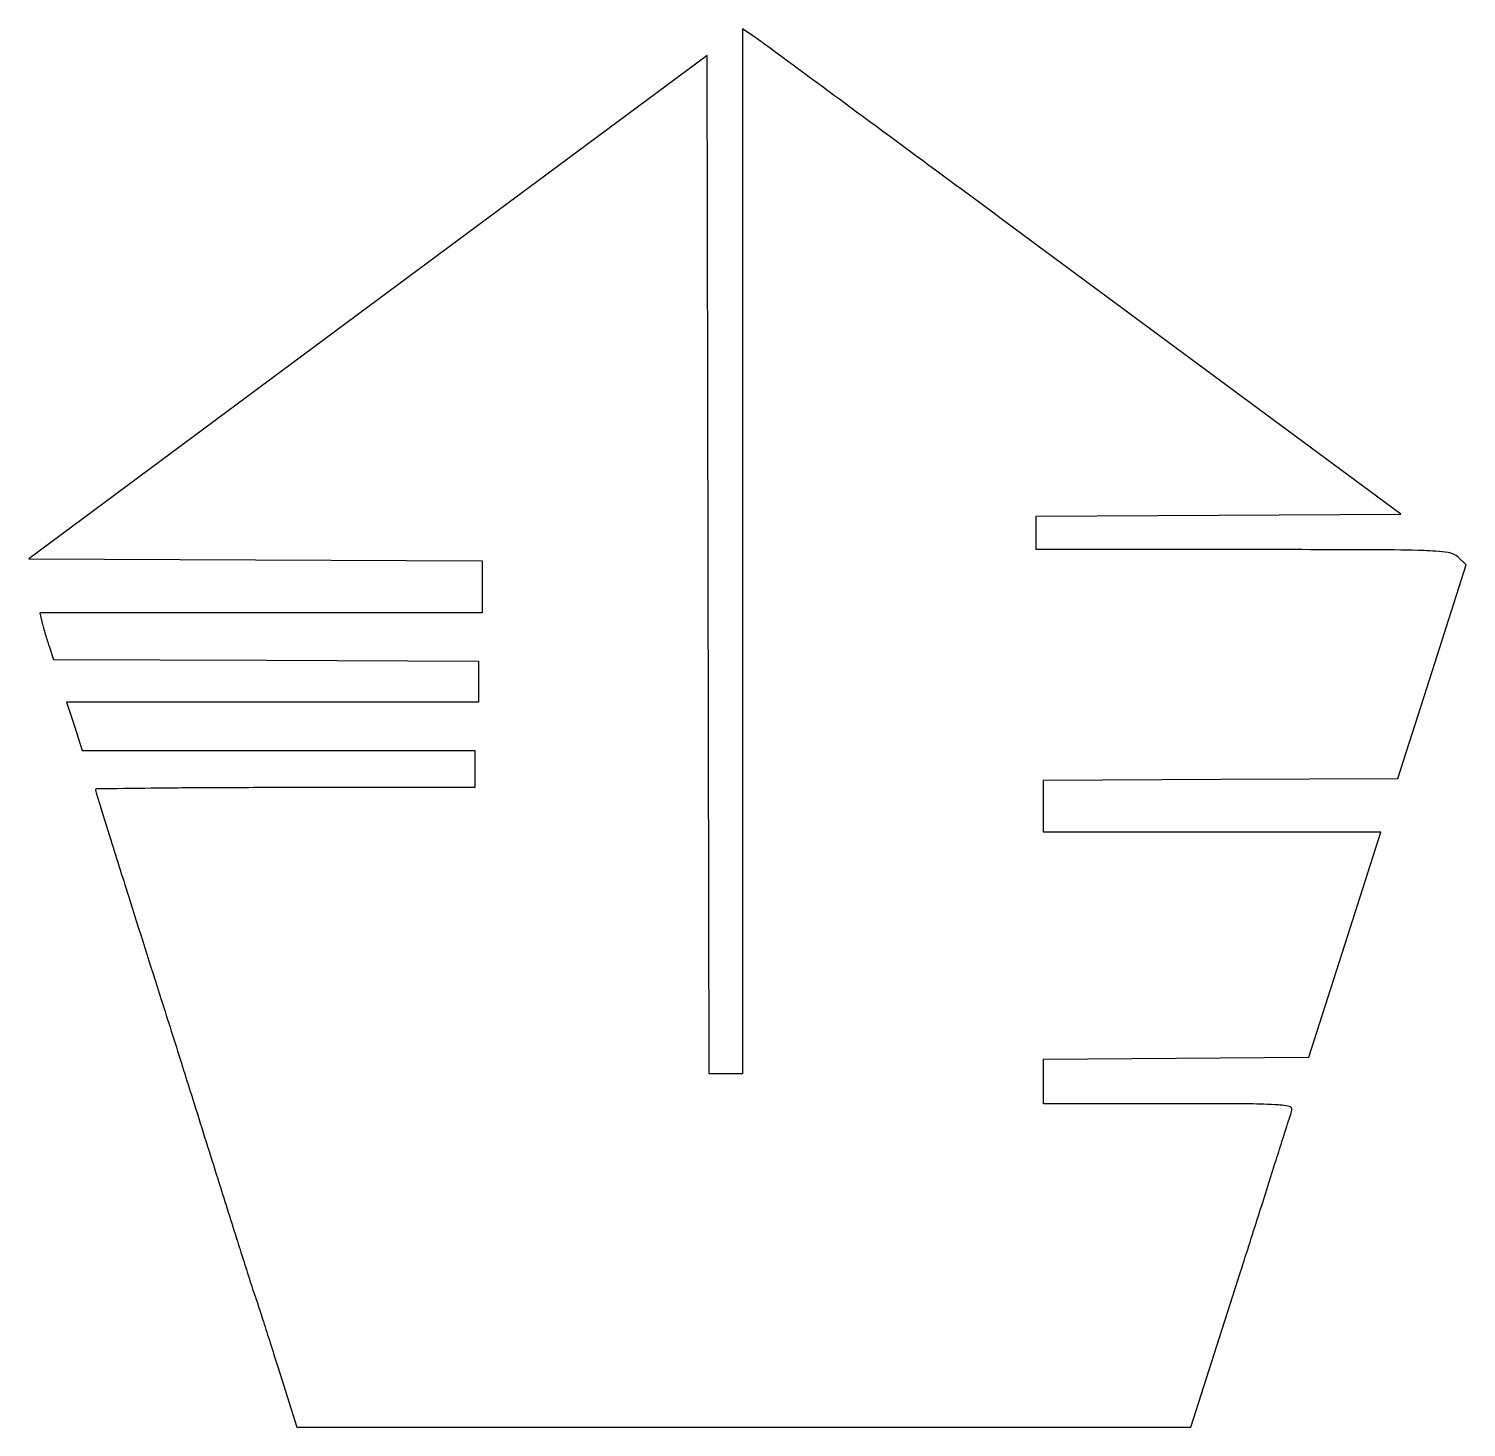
# Model space of a CAD drawing. Extents: x 0 to 387, y 0 to 376.
import ezdxf

# ---------------------------------------------------------------- set-up
doc = ezdxf.new("R2010")
doc.units = 0

msp = doc.modelspace()

# ---------------------------------------------------------------- linework, layer by layer
msp.add_lwpolyline([(192, 235.536051), (192, 95), (187.503546, 95), (183.007091, 95), (182.753546, 231.950474), (182.5, 368.900948), (91.260481, 301.200474), (0.020962, 233.5), (61.010481, 233.242313), (122, 232.984627), (122, 225.992313), (122, 219), (62.480948, 219), (2.961896, 219), (3.636395, 216.25, 0.008514), (3.979295, 214.948183, 0.00402), (4.463812, 213.279688, 0.003983), (4.999078, 211.540852, 0.005611), (5.505964, 210), (6.701034, 206.5), (63.850517, 206.24181), (121, 205.983621), (121, 200.49181), (121, 195), (65.590583, 195), (10.181166, 195), (12.294472, 188.5), (14.407778, 182), (67.203889, 182), (120, 182), (120, 177), (120, 172), (69, 172, 0.00108), (49.444028, 171.957743, 0.001802), (32.98125, 171.82726, 0.000131), (18.238566, 171.653409, 0.410687), (18, 171.41195, 0.07583), (18.122987, 170.605674, 0.000172), (21.749976, 159.007488, 0.000782), (26.826627, 142.881718, 0.000169), (35.662517, 115, -0.000132), (38.359634, 106.491412, -0.000127), (41.085035, 97.878125, -0.000125), (43.481912, 90.289772, -0.000465), (44.988607, 85.5, 0.00024), (51.256486, 65.543218, 0.000507), (56.142197, 50.068231, 0.000282), (60.012936, 37.875182, 0.009607), (60.988674, 35, -0.008608), (61.560438, 33.326191, -0.000565), (63.123321, 28.460938, -0.000819), (64.970215, 22.656415, -0.000612), (66.988444, 16.25), (72.085877, 0), (192.360284, 0), (312.63469, 0), (325.962305, 41.75, 0.000177), (331.104951, 57.879491, 0.000277), (335.513487, 71.75, 0.000067), (339.365532, 83.898611, 0.010912), (339.761591, 85.25, 0.440858), (339.095185, 86.296166, 0.030113), (335.178325, 86.740493, 0.012235), (327.404507, 86.960395, 0.000953), (306.616631, 87), (273, 87), (273, 92.987369), (273, 98.974737), (308.681558, 99.237369), (344.363115, 99.5), (354.034387, 129.75), (363.705659, 160), (318.35283, 160), (273, 160), (273, 166.990303), (273, 173.980606), (320.631312, 174.240303), (368.262624, 174.5), (377.4721, 203.225258), (386.681575, 231.950516), (384.526336, 233.975258, 0.160947), (381.812562, 235.23642, 0.020224), (375.265437, 235.731234, 0.008218), (362.848567, 235.961664, 0.00053), (326.685549, 236), (271, 236), (271, 240.490577), (271, 244.981154), (320.06386, 245.240577), (369.12772, 245.5), (283.890704, 308.5, 0.000123), (250.977613, 332.814097, 0.000193), (222.714801, 353.665277, 0.000043), (197.894575, 371.958515, 0.008253), (195.326844, 373.786051), (192, 376.072102)], format="xyb", close=True)

doc.saveas('drawing.dxf')
